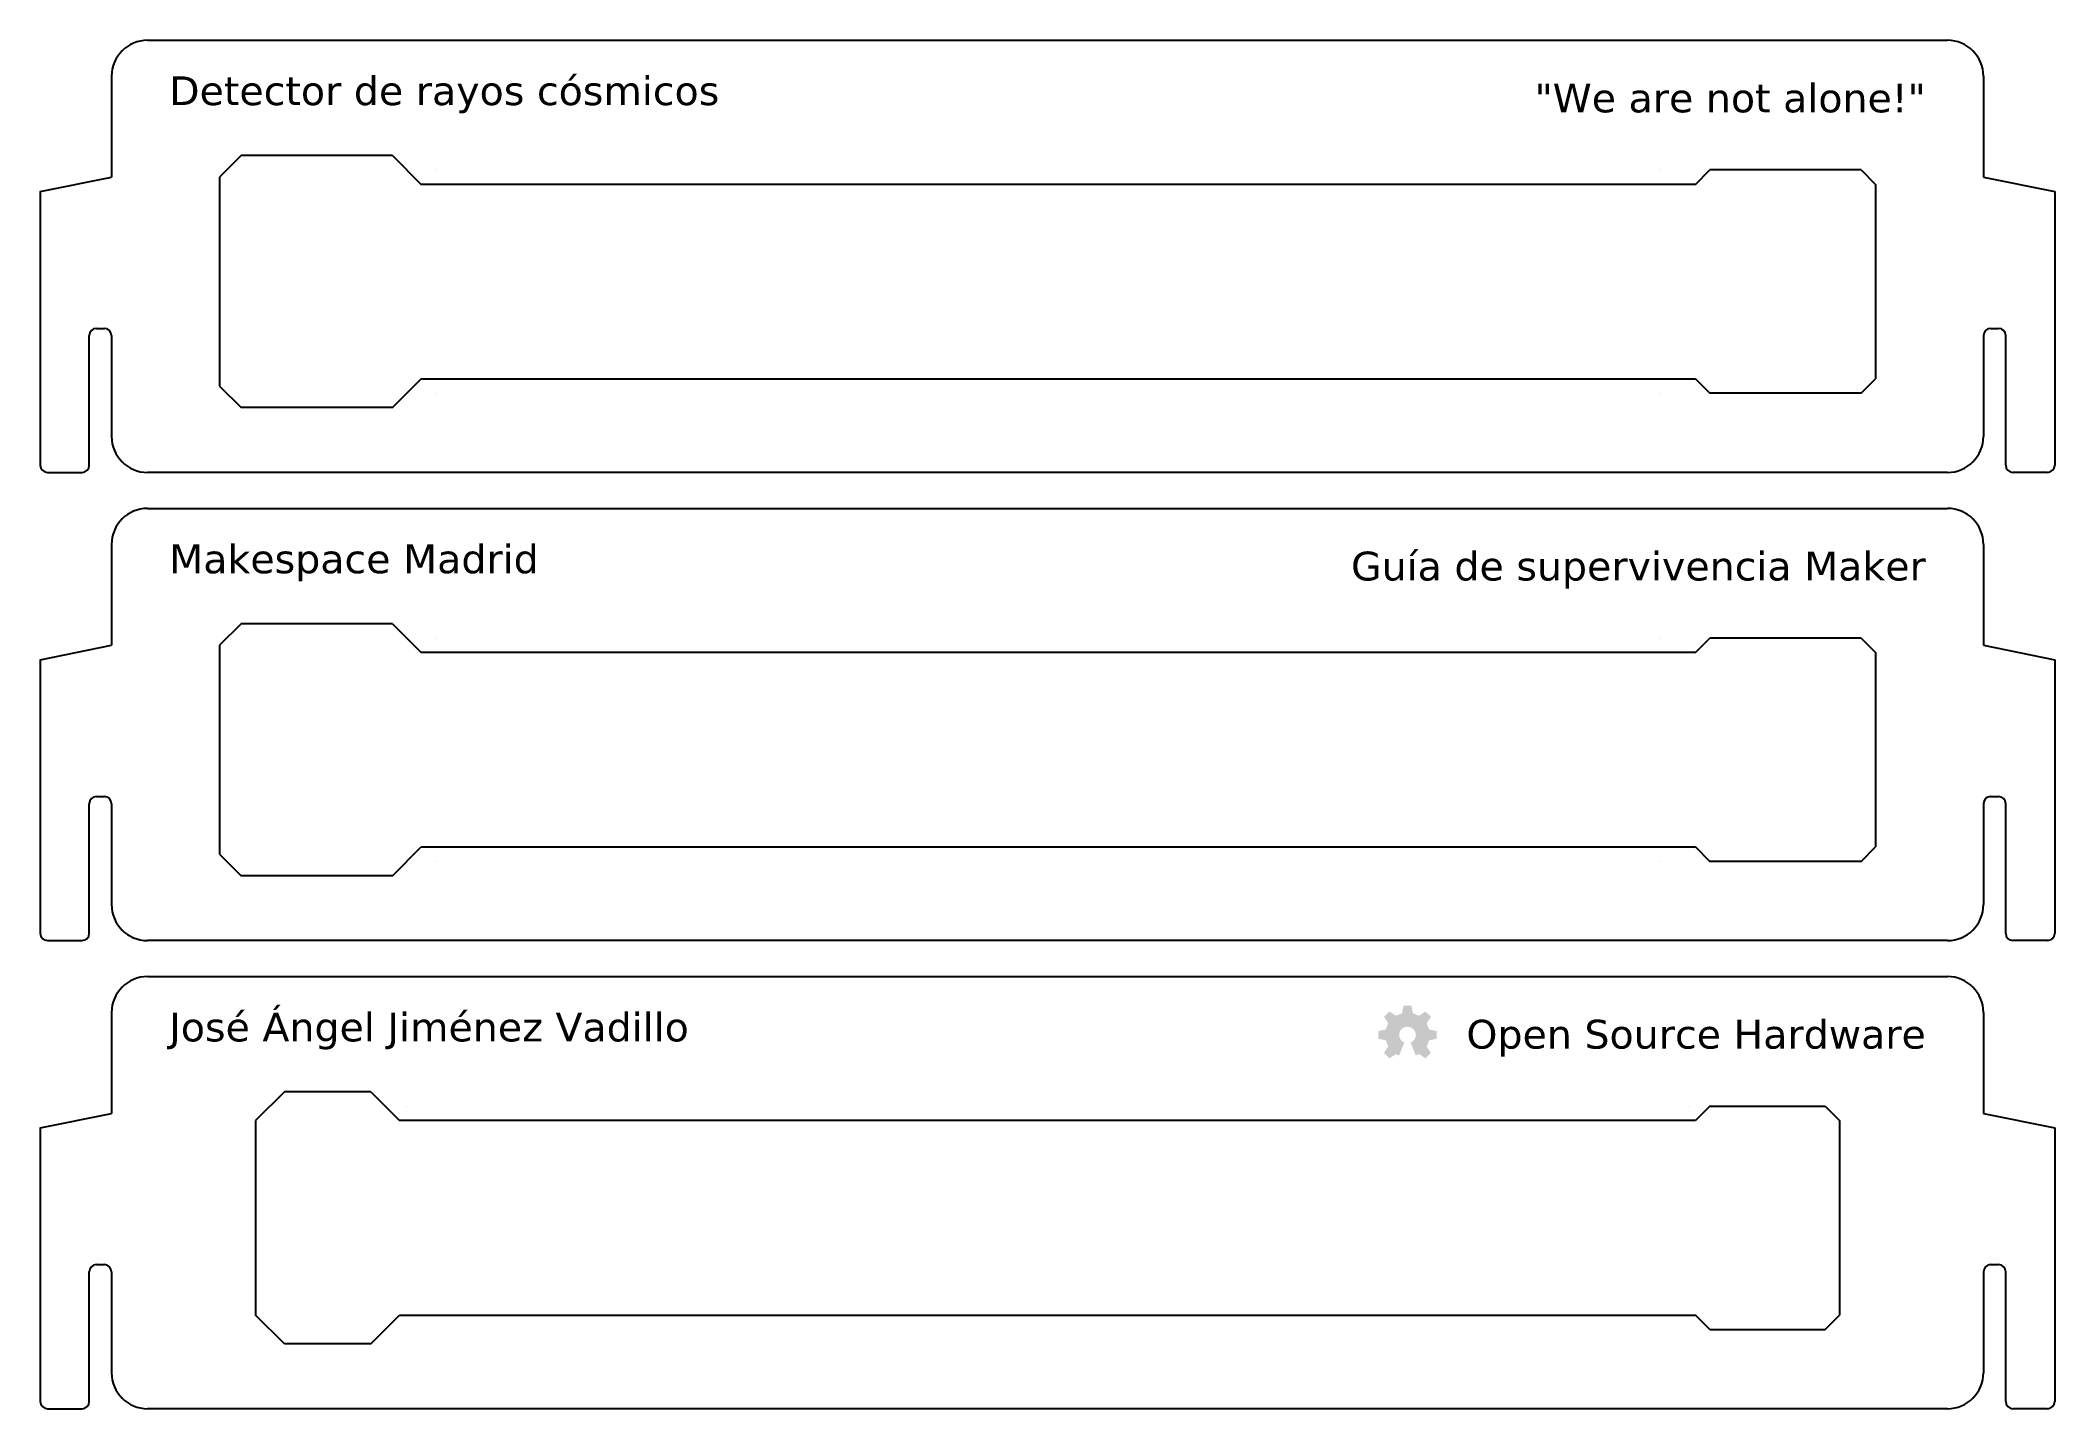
# Model space of a CAD drawing. Header units: millimetres. Extents: x -140 to 140, y 80 to 270.
import ezdxf

# ---------------------------------------------------------------- set-up
doc = ezdxf.new("R2010")
doc.units = ezdxf.units.MM
doc.layers.get('0').update_dxf_attribs({"linetype": 'CONTINUOUS', "lineweight": 25, "true_color": 0xffffff})
doc.styles.add('textstyle0', font='')
doc.styles.add('textstyle1', font='')
doc.styles.add('textstyle2', font='')
doc.styles.add('textstyle3', font='')
doc.styles.add('textstyle4', font='')
doc.styles.add('textstyle5', font='')
doc.styles.get('textstyle0').set_extended_font_data('Verdana')
doc.styles.get('textstyle1').set_extended_font_data('Verdana')
doc.styles.get('textstyle2').set_extended_font_data('Verdana')
doc.styles.get('textstyle3').set_extended_font_data('Verdana')
doc.styles.get('textstyle4').set_extended_font_data('Verdana')
doc.styles.get('textstyle5').set_extended_font_data('Verdana')

msp = doc.modelspace()

# ---------------------------------------------------------------- hatches: boundary and pattern name
h = msp.add_hatch(color=256)
edge = h.paths.add_edge_path()
edge.add_arc((50, 131.9), 1.15, 294.715, 245.285)
edge.add_arc((49.5, 130.81), 0.0525, 337.7896, 65.285, ccw=False)
edge.add_line((49.55, 130.79), (48.86, 129.1))
edge.add_arc((48.81, 129.12), 0.0525, 247.5, 337.7896, ccw=False)
edge.add_line((48.79, 129.08), (48.41, 129.23))
edge.add_arc((48.39, 129.18), 0.0525, 67.5, 124.0803)
edge.add_line((48.37, 129.23), (47.54, 128.67))
edge.add_arc((47.51, 128.71), 0.0525, 225, 304.0803, ccw=False)
edge.add_line((47.48, 128.68), (46.77, 129.38))
edge.add_arc((46.81, 129.42), 0.0525, 145.9197, 225, ccw=False)
edge.add_line((46.77, 129.45), (47.32, 130.27))
edge.add_arc((47.28, 130.3), 0.0525, 325.9197, 22.5)
edge.add_line((47.33, 130.32), (46.99, 131.13))
edge.add_arc((46.94, 131.11), 0.0525, 22.5, 79.0803)
edge.add_line((46.95, 131.17), (45.98, 131.35))
edge.add_arc((45.99, 131.41), 0.0525, 180, 259.0803, ccw=False)
edge.add_line((45.93, 131.41), (45.93, 132.4))
edge.add_arc((45.99, 132.4), 0.0525, 100.9197, 180, ccw=False)
edge.add_line((45.98, 132.45), (46.95, 132.64))
edge.add_arc((46.94, 132.69), 0.0525, 280.9197, 337.5)
edge.add_line((46.99, 132.67), (47.33, 133.49))
edge.add_arc((47.28, 133.51), 0.0525, 337.5, 34.0803)
edge.add_line((47.32, 133.54), (46.77, 134.36))
edge.add_arc((46.81, 134.39), 0.0525, 135, 214.0803, ccw=False)
edge.add_line((46.77, 134.43), (47.48, 135.13))
edge.add_arc((47.51, 135.09), 0.0525, 55.9197, 135, ccw=False)
edge.add_line((47.54, 135.14), (48.37, 134.58))
edge.add_arc((48.39, 134.62), 0.0525, 235.9197, 292.5)
edge.add_line((48.41, 134.57), (49.23, 134.91))
edge.add_arc((49.21, 134.96), 0.0525, 292.5, 349.0803)
edge.add_line((49.26, 134.95), (49.45, 135.93))
edge.add_arc((49.5, 135.92), 0.0525, 90, 169.0803, ccw=False)
edge.add_line((49.5, 135.97), (50.5, 135.97))
edge.add_arc((50.5, 135.92), 0.0525, 10.9197, 90, ccw=False)
edge.add_line((50.55, 135.93), (50.74, 134.95))
edge.add_arc((50.79, 134.96), 0.0525, 190.9197, 247.5)
edge.add_line((50.77, 134.91), (51.59, 134.57))
edge.add_arc((51.61, 134.62), 0.0525, 247.5, 304.0803)
edge.add_line((51.63, 134.58), (52.46, 135.14))
edge.add_arc((52.49, 135.09), 0.0525, 45, 124.0803, ccw=False)
edge.add_line((52.52, 135.13), (53.23, 134.43))
edge.add_arc((53.19, 134.39), 0.0525, 325.9197, 45, ccw=False)
edge.add_line((53.23, 134.36), (52.68, 133.54))
edge.add_arc((52.72, 133.51), 0.0525, 145.9197, 202.5)
edge.add_line((52.67, 133.49), (53.01, 132.67))
edge.add_arc((53.06, 132.69), 0.0525, 202.5, 259.0803)
edge.add_line((53.05, 132.64), (54.02, 132.45))
edge.add_arc((54.01, 132.4), 0.0525, 0, 79.0803, ccw=False)
edge.add_line((54.07, 132.4), (54.07, 131.41))
edge.add_arc((54.01, 131.41), 0.0525, 280.9197, 360, ccw=False)
edge.add_line((54.02, 131.35), (53.05, 131.17))
edge.add_arc((53.06, 131.11), 0.0525, 100.9197, 157.5)
edge.add_line((53.01, 131.13), (52.67, 130.32))
edge.add_arc((52.72, 130.3), 0.0525, 157.5, 214.0803)
edge.add_line((52.68, 130.27), (53.23, 129.45))
edge.add_arc((53.19, 129.42), 0.0525, 315, 34.0803, ccw=False)
edge.add_line((53.23, 129.38), (52.52, 128.68))
edge.add_arc((52.49, 128.71), 0.0525, 235.9197, 315, ccw=False)
edge.add_line((52.46, 128.67), (51.63, 129.23))
edge.add_arc((51.61, 129.18), 0.0525, 55.9197, 112.5)
edge.add_line((51.59, 129.23), (51.21, 129.08))
edge.add_arc((51.19, 129.12), 0.0525, 202.2104, 292.5, ccw=False)
edge.add_line((51.14, 129.1), (50.45, 130.79))
edge.add_arc((50.5, 130.81), 0.0525, 114.715, 202.2104, ccw=False)

# ---------------------------------------------------------------- linework, layer by layer
for p, q in [((-125, 270), (125, 270)), ((-130, 265), (-130, 251)), ((130, 265), (130, 251)), ((-112, 254), (-115, 251)), ((-91, 254), (-112, 254)), ((-91, 254), (-87, 250)), ((-85, 252), (-85, 252)), ((85, 252), (85, 252)), ((90, 250), (92, 252)), ((113, 252), (92, 252)), ((113, 252), (115, 250)), ((-139.9, 249), (-130, 251)), ((-115, 251), (-115, 222)), ((90, 250), (-87, 250)), ((115, 250), (115, 223)), ((130, 251), (139.9, 249)), ((-139.9, 249), (-139.9, 211)), ((139.9, 249), (139.9, 211)), ((-132.1, 230), (-131, 230)), ((131, 230), (132.1, 230)), ((-133.1, 211), (-133.1, 229)), ((-130, 229), (-130, 215)), ((130, 229), (130, 215)), ((133.1, 211), (133.1, 229)), ((-115, 222), (-112, 219)), ((-91, 219), (-87, 223)), ((-87, 223), (90, 223)), ((90, 223), (92, 221)), ((113, 221), (115, 223)), ((-91, 219), (-112, 219)), ((-85, 221), (-85, 221)), ((85, 221), (85, 221)), ((113, 221), (92, 221)), ((-138.9, 210), (-134.1, 210)), ((125, 210), (-125, 210)), ((138.9, 210), (134.1, 210)), ((-125, 205), (125, 205)), ((-130, 200), (-130, 186)), ((130, 200), (130, 186)), ((-112, 189), (-115, 186)), ((-91, 189), (-112, 189)), ((-91, 189), (-87, 185)), ((-139.9, 184), (-130, 186)), ((-115, 186), (-115, 157)), ((90, 185), (-87, 185)), ((-85, 187), (-85, 187)), ((85, 187), (85, 187)), ((90, 185), (92, 187)), ((113, 187), (92, 187)), ((113, 187), (115, 185)), ((115, 185), (115, 158)), ((130, 186), (139.9, 184)), ((-139.9, 184), (-139.9, 146)), ((139.9, 184), (139.9, 146)), ((-133.1, 146), (-133.1, 164)), ((-132.1, 165), (-131, 165)), ((-130, 164), (-130, 150)), ((130, 164), (130, 150)), ((131, 165), (132.1, 165)), ((133.1, 146), (133.1, 164)), ((-115, 157), (-112, 154)), ((-91, 154), (-87, 158)), ((-87, 158), (90, 158)), ((90, 158), (92, 156)), ((113, 156), (115, 158)), ((-91, 154), (-112, 154)), ((-85, 156), (-85, 156)), ((85, 156), (85, 156)), ((113, 156), (92, 156)), ((-138.9, 145), (-134.1, 145)), ((125, 145), (-125, 145)), ((138.9, 145), (134.1, 145)), ((-125, 140), (125, 140)), ((-130, 135), (-130, 121)), ((130, 135), (130, 121)), ((-106, 124), (-110, 120)), ((-94, 124), (-106, 124)), ((-94, 124), (-90, 120)), ((-139.9, 119), (-130, 121)), ((-89, 122), (-89, 122)), ((-89, 122), (-89, 122)), ((89, 122), (89, 122)), ((92, 122), (90, 120)), ((92, 122), (108, 122)), ((108, 122), (110, 120)), ((130, 121), (139.9, 119)), ((-139.9, 119), (-139.9, 81)), ((-110, 120), (-110, 93)), ((90, 120), (-90, 120)), ((110, 120), (110, 93)), ((139.9, 119), (139.9, 81)), ((-133.1, 81), (-133.1, 99)), ((-132.1, 100), (-131, 100)), ((-130, 99), (-130, 85)), ((130, 99), (130, 85)), ((131, 100), (132.1, 100)), ((133.1, 81), (133.1, 99)), ((-106, 89), (-110, 93)), ((-94, 89), (-90, 93)), ((-90, 93), (90, 93)), ((92, 91), (90, 93)), ((108, 91), (110, 93)), ((92, 91), (108, 91)), ((-94, 89), (-106, 89)), ((-138.9, 80), (-134.1, 80)), ((125, 80), (-125, 80)), ((138.9, 80), (134.1, 80))]:
    msp.add_line(p, q)
for centre, radius, start, end in [((-125, 265), 5, 90, 180), ((125, 265), 5, 0, 90), ((-132.1, 229), 1, 90, 180), ((-131, 229), 1, 0, 90), ((131, 229), 1, 90, 180), ((132.1, 229), 1, 360, 90), ((-125, 215), 5, 180, 270), ((125, 215), 5, 270, 0), ((-138.9, 211), 1, 180, 270), ((-134.1, 211), 1, 270, 0), ((134.1, 211), 1, 180, 270), ((138.9, 211), 1, 270, 360), ((-125, 200), 5, 90, 180), ((125, 200), 5, 0, 90), ((-132.1, 164), 1, 90, 180), ((-131, 164), 1, 0, 90), ((131, 164), 1, 90, 180), ((132.1, 164), 1, 360, 90), ((-125, 150), 5, 180, 270), ((125, 150), 5, 270, 0), ((-138.9, 146), 1, 180, 270), ((-134.1, 146), 1, 270, 0), ((134.1, 146), 1, 180, 270), ((138.9, 146), 1, 270, 360), ((-125, 135), 5, 90, 180), ((125, 135), 5, 0, 90), ((-132.1, 99), 1, 90, 180), ((-131, 99), 1, 0, 90), ((131, 99), 1, 90, 180), ((132.1, 99), 1, 360, 90), ((-125, 85), 5, 180, 270), ((125, 85), 5, 270, 0), ((-138.9, 81), 1, 180, 270), ((-134.1, 81), 1, 270, 0), ((134.1, 81), 1, 180, 270), ((138.9, 81), 1, 270, 360)]:
    msp.add_arc(centre, radius, start, end)

# ---------------------------------------------------------------- texts
at = {"char_height": 4}
for s, insert, attachment_point, style in [('Detector de rayos cósmicos', (-122, 265), 1, 'textstyle4'), ('"We are not alone!"', (122, 264), 3, 'textstyle5'), ('Makespace Madrid', (-122, 200), 1, 'textstyle2'), ('Guía de supervivencia Maker', (122, 199), 3, 'textstyle3'), ('José Ángel Jiménez Vadillo', (-122, 135), 1, 'textstyle0'), ('Open Source Hardware', (122, 134), 3, 'textstyle1')]:
    msp.add_mtext(s, dxfattribs=dict(at, insert=insert, attachment_point=attachment_point, style=style))

doc.saveas('drawing.dxf')
